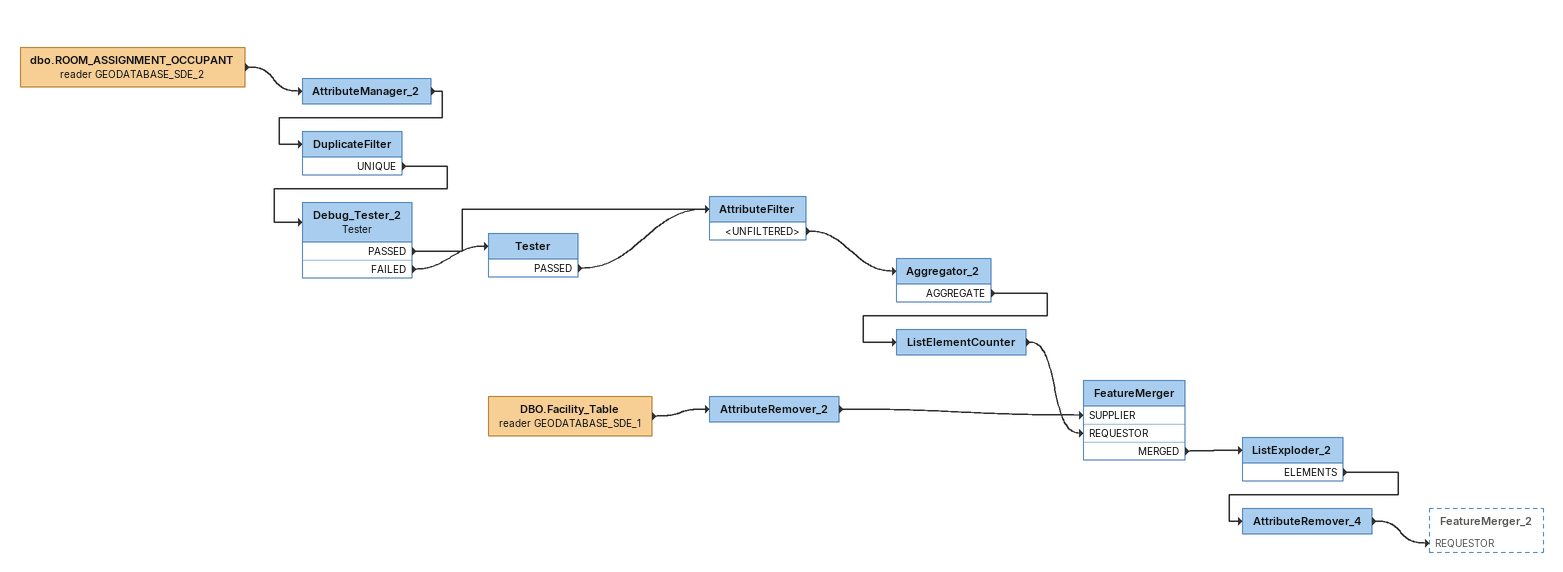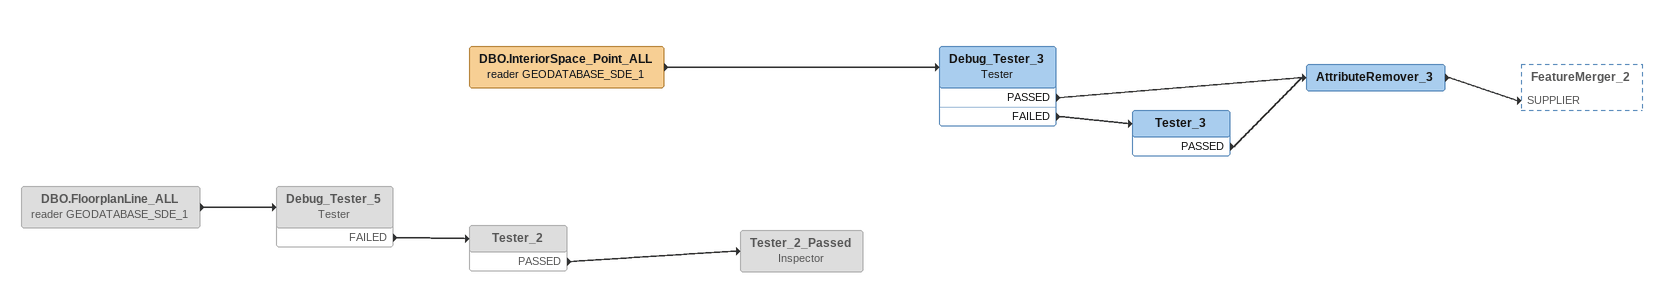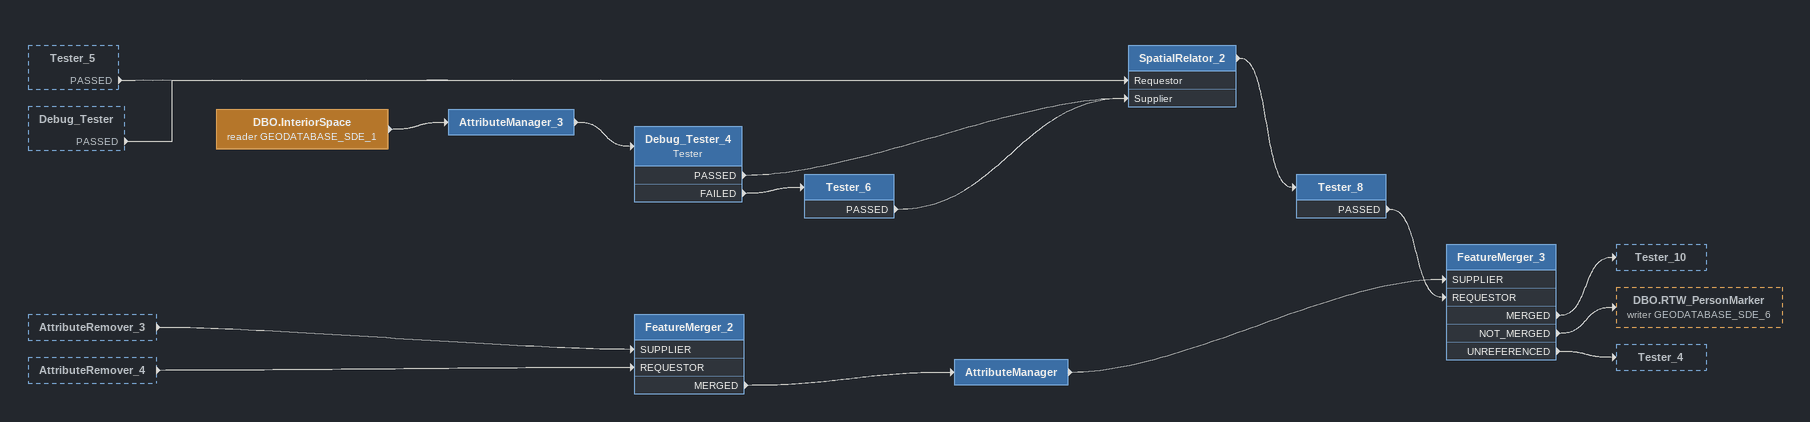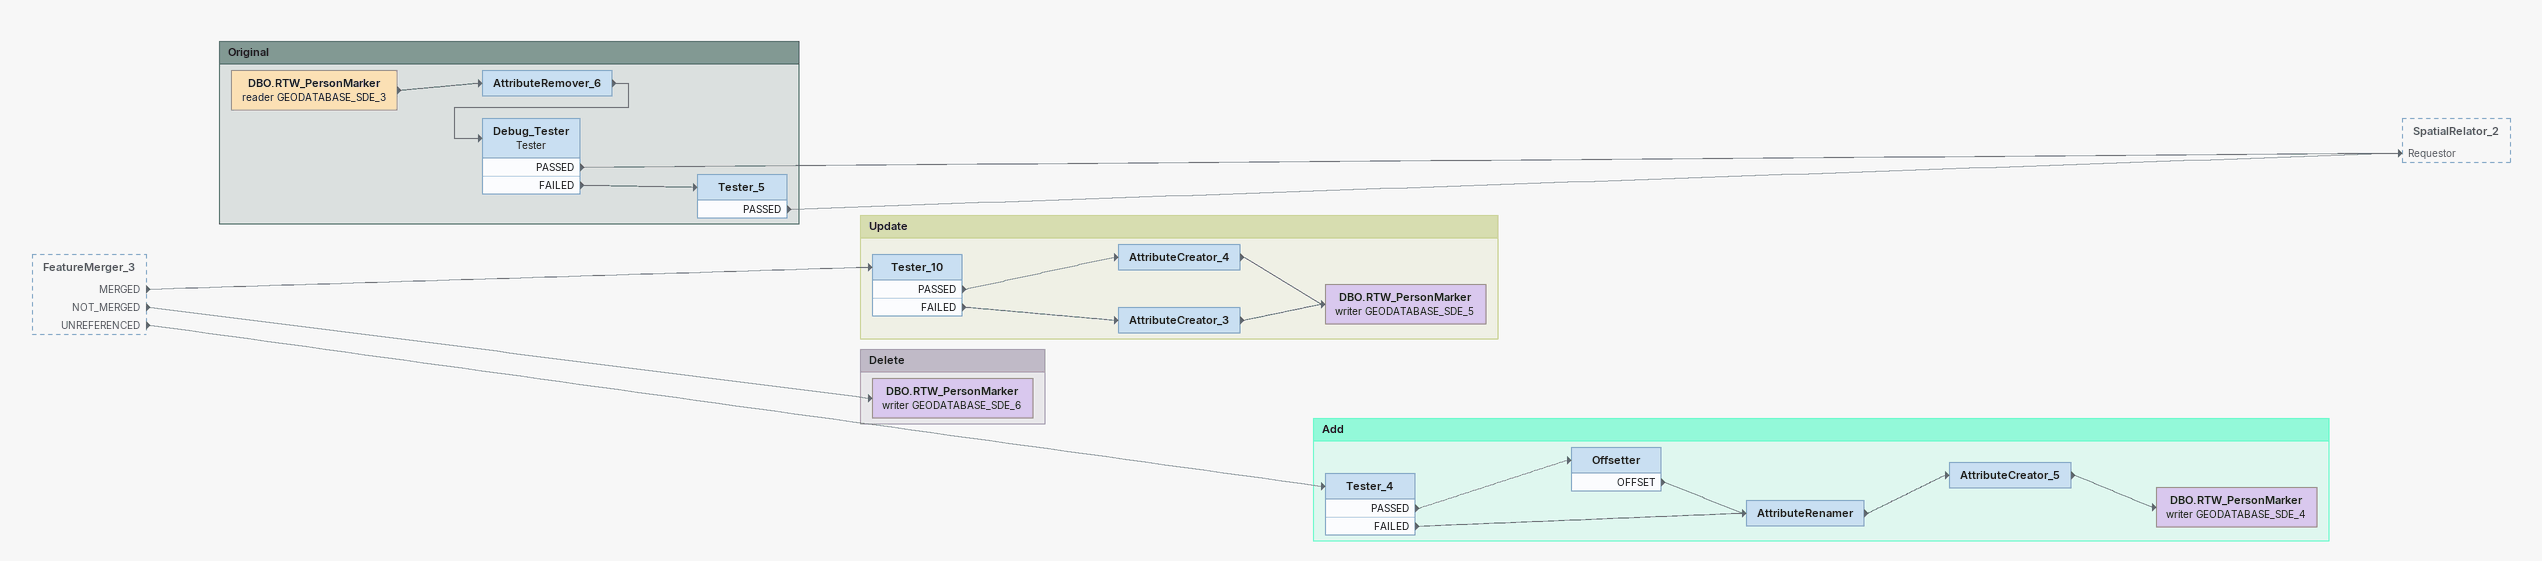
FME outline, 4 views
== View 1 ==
dbo.ROOM_ASSIGNMENT_OCCUPANT (reader GEODATABASE_SDE_2)
    -> AttributeManager_2
AttributeManager_2
    -> DuplicateFilter
DuplicateFilter
    UNIQUE -> Debug_Tester_2
Debug_Tester_2: Tester
    PASSED -> AttributeFilter
    FAILED -> Tester
Tester
    PASSED -> AttributeFilter
AttributeFilter
    <UNFILTERED> -> Aggregator_2
Aggregator_2
    AGGREGATE -> ListElementCounter
ListElementCounter
    -> FeatureMerger [REQUESTOR]
DBO.Facility_Table (reader GEODATABASE_SDE_1)
    -> AttributeRemover_2
AttributeRemover_2
    -> FeatureMerger [SUPPLIER]
FeatureMerger
    MERGED -> ListExploder_2
ListExploder_2
    ELEMENTS -> AttributeRemover_4
AttributeRemover_4
    -> FeatureMerger_2 [REQUESTOR]

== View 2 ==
DBO.FloorplanLine_ALL (reader GEODATABASE_SDE_1) [off]
    -> Debug_Tester_5
Debug_Tester_5: Tester [off]
    FAILED -> Tester_2
Tester_2 [off]
    PASSED -> Tester_2_Passed
Tester_2_Passed: Inspector [off]
DBO.InteriorSpace_Point_ALL (reader GEODATABASE_SDE_1)
    -> Debug_Tester_3
Debug_Tester_3: Tester
    PASSED -> AttributeRemover_3
    FAILED -> Tester_3
Tester_3
    PASSED -> AttributeRemover_3
AttributeRemover_3
    -> FeatureMerger_2 [SUPPLIER]

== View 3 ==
Tester_5 [outside]
    PASSED -> SpatialRelator_2 [Requestor]
Debug_Tester [outside]
    PASSED -> SpatialRelator_2 [Requestor]
AttributeRemover_3 [outside]
    -> FeatureMerger_2 [SUPPLIER]
AttributeRemover_4 [outside]
    -> FeatureMerger_2 [REQUESTOR]
FeatureMerger_2
    MERGED -> AttributeManager
AttributeManager
    -> FeatureMerger_3 [SUPPLIER]
DBO.InteriorSpace (reader GEODATABASE_SDE_1)
    -> AttributeManager_3
AttributeManager_3
    -> Debug_Tester_4
Debug_Tester_4: Tester
    PASSED -> SpatialRelator_2 [Supplier]
    FAILED -> Tester_6
Tester_6
    PASSED -> SpatialRelator_2 [Supplier]
SpatialRelator_2
    -> Tester_8
Tester_8
    PASSED -> FeatureMerger_3 [REQUESTOR]
FeatureMerger_3
    MERGED -> Tester_10
    NOT_MERGED -> DBO.RTW_PersonMarker (writer GEODATABASE_SDE_6)
    UNREFERENCED -> Tester_4

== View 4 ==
FeatureMerger_3 [outside]
    MERGED -> Tester_10
    NOT_MERGED -> DBO.RTW_PersonMarker (writer GEODATABASE_SDE_6)
    UNREFERENCED -> Tester_4

Bookmark: Original
DBO.RTW_PersonMarker (reader GEODATABASE_SDE_3)
    -> AttributeRemover_6
AttributeRemover_6
    -> Debug_Tester
Debug_Tester: Tester
    PASSED -> SpatialRelator_2 [Requestor]
    FAILED -> Tester_5
Tester_5
    PASSED -> SpatialRelator_2 [Requestor]

Bookmark: Update
Tester_10
    PASSED -> AttributeCreator_4
    FAILED -> AttributeCreator_3
AttributeCreator_4
    -> DBO.RTW_PersonMarker (writer GEODATABASE_SDE_5)
AttributeCreator_3
    -> DBO.RTW_PersonMarker (writer GEODATABASE_SDE_5)
DBO.RTW_PersonMarker (writer GEODATABASE_SDE_5)

Bookmark: Delete
DBO.RTW_PersonMarker (writer GEODATABASE_SDE_6)

Bookmark: Add
Tester_4
    PASSED -> Offsetter
    FAILED -> AttributeRenamer
Offsetter
    OFFSET -> AttributeRenamer
AttributeRenamer
    -> AttributeCreator_5
AttributeCreator_5
    -> DBO.RTW_PersonMarker (writer GEODATABASE_SDE_4)
DBO.RTW_PersonMarker (writer GEODATABASE_SDE_4)
